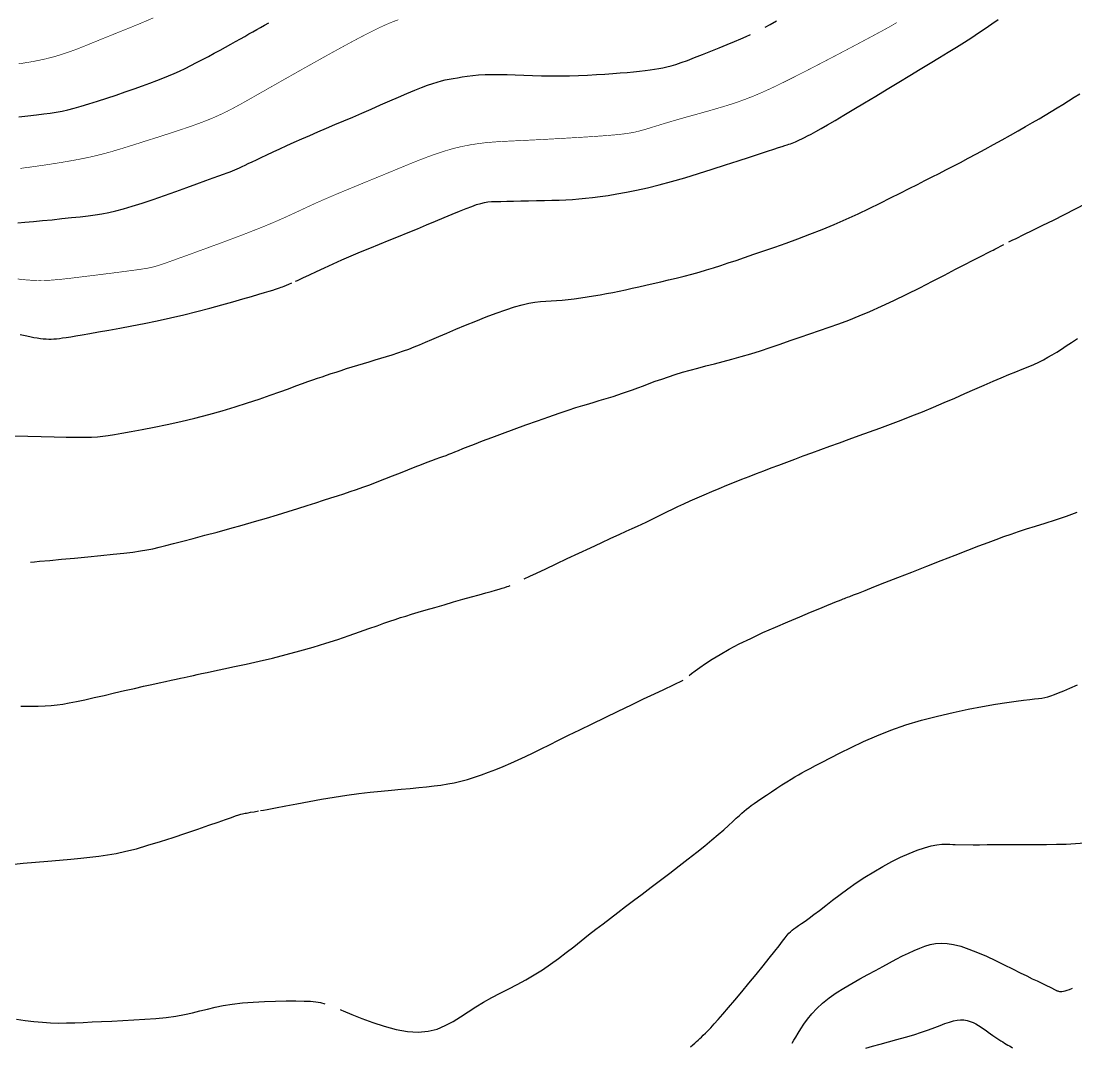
# Model space of a CAD drawing. Header units: millimetres. Extents: x 2235526 to 2245569, y 371981 to 382303.
# Drawn here: x 2244552.1 to 2244804, y 378288.2 to 378533.1 of the extents above; entities that cross this region are included whole.
import ezdxf

# ---------------------------------------------------------------- set-up
doc = ezdxf.new("R2010")
doc.units = ezdxf.units.MM
doc.linetypes.add('CONTI', pattern=[0])
for name, color, linetype, transparency in [('183', 10, 'CONTI', 0.7), ('185', 10, 'CONTI', 0.7), ('187', 10, 'CONTI', 0.7), ('189', 10, 'CONTI', 0.7), ('191', 10, 'CONTI', 0.7), ('193', 10, 'CONTI', 0.7), ('195', 10, 'CONTI', 0.7), ('197', 10, 'CONTI', 0.7), ('199', 10, 'CONTI', 0.7), ('200', 10, 'CONTI', 0.7), ('201', 10, 'CONTI', 0.7), ('202', 10, 'CONTI', 0.7), ('203', 10, 'CONTI', 0.7), ('204', 10, 'CONTI', 0.7)]:
    doc.layers.add(name, color=color, linetype=linetype, transparency=transparency)

msp = doc.modelspace()

# ---------------------------------------------------------------- linework, layer by layer
at = {"layer": '183', "elevation": 183}
msp.add_lwpolyline([(2244753.82, 378287.89), (2244755.43, 378288.35), (2244757.26, 378288.85), (2244759.24, 378289.39), (2244761.29, 378289.94), (2244763.35, 378290.51), (2244765.33, 378291.09), (2244767.18, 378291.67), (2244768.84, 378292.24), (2244770.3, 378292.79), (2244771.6, 378293.3), (2244772.76, 378293.75), (2244773.81, 378294.13), (2244774.76, 378294.41), (2244775.65, 378294.6), (2244776.49, 378294.66), (2244777.29, 378294.62), (2244778.05, 378294.48), (2244778.78, 378294.27), (2244779.47, 378293.99), (2244780.14, 378293.66), (2244780.78, 378293.3), (2244781.39, 378292.92), (2244781.99, 378292.52), (2244782.56, 378292.12), (2244783.11, 378291.71), (2244783.64, 378291.32), (2244784.16, 378290.94), (2244784.67, 378290.58), (2244785.16, 378290.24), (2244785.64, 378289.93), (2244786.11, 378289.64), (2244786.56, 378289.37), (2244786.99, 378289.11), (2244787.41, 378288.87), (2244787.8, 378288.64), (2244788.17, 378288.41), (2244788.53, 378288.19), (2244788.88, 378287.98)], dxfattribs=at)
at = {"layer": '185', "elevation": 185}
msp.add_lwpolyline([(2244736.23, 378289.07), (2244736.66, 378289.76), (2244737.11, 378290.51), (2244737.66, 378291.44), (2244738.3, 378292.49), (2244739.06, 378293.63), (2244739.94, 378294.85), (2244740.96, 378296.11), (2244742.15, 378297.38), (2244743.52, 378298.65), (2244745.07, 378299.88), (2244746.78, 378301.08), (2244748.6, 378302.24), (2244750.49, 378303.36), (2244752.4, 378304.43), (2244754.3, 378305.47), (2244756.14, 378306.46), (2244757.9, 378307.4), (2244759.55, 378308.29), (2244761.13, 378309.13), (2244762.62, 378309.91), (2244764.05, 378310.61), (2244765.41, 378311.24), (2244766.72, 378311.8), (2244767.98, 378312.26), (2244769.22, 378312.62), (2244770.5, 378312.86), (2244771.83, 378312.96), (2244773.26, 378312.9), (2244774.82, 378312.65), (2244776.55, 378312.21), (2244778.46, 378311.56), (2244780.52, 378310.75), (2244782.66, 378309.82), (2244784.81, 378308.82), (2244786.91, 378307.8), (2244788.89, 378306.82), (2244790.69, 378305.91), (2244792.27, 378305.14), (2244793.62, 378304.48), (2244794.77, 378303.93), (2244795.73, 378303.47), (2244796.53, 378303.1), (2244797.18, 378302.79), (2244797.7, 378302.55), (2244799.36, 378301.68), (2244799.51, 378301.61), (2244799.69, 378301.54), (2244799.89, 378301.47), (2244800.11, 378301.43), (2244800.38, 378301.41), (2244800.68, 378301.42), (2244801.03, 378301.47), (2244801.43, 378301.56), (2244801.91, 378301.7), (2244802.49, 378301.92), (2244803.21, 378302.21)], dxfattribs=at)
at = {"layer": '187', "elevation": 187}
msp.add_lwpolyline([(2244711.98, 378288.17), (2244712.54, 378288.67), (2244713.02, 378289.1), (2244713.44, 378289.48), (2244713.83, 378289.83), (2244714.2, 378290.18), (2244714.6, 378290.55), (2244715.03, 378290.97), (2244715.54, 378291.46), (2244716.12, 378292.06), (2244716.82, 378292.78), (2244717.64, 378293.66), (2244718.61, 378294.73), (2244719.74, 378296.02), (2244721.06, 378297.56), (2244722.57, 378299.35), (2244724.22, 378301.32), (2244725.94, 378303.41), (2244727.66, 378305.51), (2244729.31, 378307.53), (2244730.81, 378309.41), (2244732.11, 378311.04), (2244733.15, 378312.36), (2244733.96, 378313.4), (2244734.59, 378314.21), (2244735.08, 378314.83), (2244735.49, 378315.31), (2244735.86, 378315.7), (2244736.24, 378316.04), (2244736.67, 378316.37), (2244737.18, 378316.73), (2244737.79, 378317.14), (2244738.5, 378317.63), (2244739.34, 378318.21), (2244740.33, 378318.92), (2244741.48, 378319.77), (2244742.81, 378320.79), (2244744.29, 378321.95), (2244745.93, 378323.21), (2244747.7, 378324.55), (2244749.58, 378325.94), (2244751.56, 378327.33), (2244753.62, 378328.7), (2244755.75, 378330.02), (2244757.91, 378331.27), (2244760.06, 378332.43), (2244762.17, 378333.47), (2244764.2, 378334.39), (2244766.11, 378335.16), (2244767.87, 378335.76), (2244769.44, 378336.18), (2244770.82, 378336.45), (2244772.03, 378336.59), (2244773.07, 378336.63), (2244773.95, 378336.61), (2244774.67, 378336.55), (2244775.23, 378336.48), (2244779.47, 378336.44), (2244780.98, 378336.46), (2244782.81, 378336.48), (2244784.9, 378336.5), (2244787.18, 378336.51), (2244789.59, 378336.52), (2244792.07, 378336.53), (2244794.55, 378336.54), (2244796.99, 378336.54), (2244799.37, 378336.56), (2244801.69, 378336.61), (2244803.95, 378336.73), (2244806.15, 378336.93)], dxfattribs=at)
at = {"layer": '189', "elevation": 189}
for points in [[(2244628.31, 378297.09), (2244628.67, 378296.93), (2244629.05, 378296.77), (2244631.1, 378295.91), (2244633.49, 378294.96), (2244636.11, 378294), (2244638.87, 378293.11), (2244641.67, 378292.38), (2244644.41, 378291.88), (2244646.99, 378291.71), (2244649.33, 378291.92), (2244651.46, 378292.46), (2244653.44, 378293.26), (2244655.3, 378294.27), (2244657.09, 378295.4), (2244658.87, 378296.6), (2244660.69, 378297.78), (2244662.58, 378298.91), (2244664.54, 378299.98), (2244666.54, 378301.02), (2244668.57, 378302.05), (2244670.62, 378303.11), (2244672.65, 378304.2), (2244674.66, 378305.36), (2244676.63, 378306.61), (2244678.56, 378307.92), (2244680.45, 378309.29), (2244682.3, 378310.69), (2244684.12, 378312.11), (2244685.91, 378313.52), (2244687.66, 378314.91), (2244689.39, 378316.27), (2244691.12, 378317.61), (2244692.86, 378318.95), (2244694.64, 378320.3), (2244696.48, 378321.7), (2244698.4, 378323.15), (2244700.43, 378324.68), (2244702.57, 378326.29), (2244704.79, 378327.98), (2244707.05, 378329.69), (2244709.28, 378331.41), (2244711.45, 378333.09), (2244713.51, 378334.71), (2244715.41, 378336.23), (2244717.1, 378337.63), (2244718.6, 378338.9), (2244719.92, 378340.05), (2244721.07, 378341.08), (2244722.07, 378341.99), (2244722.92, 378342.78), (2244723.65, 378343.46), (2244724.27, 378344.03), (2244724.82, 378344.51), (2244725.35, 378344.95), (2244725.88, 378345.38), (2244726.47, 378345.82), (2244727.16, 378346.31), (2244727.99, 378346.88), (2244728.99, 378347.55), (2244730.11, 378348.31), (2244731.32, 378349.11), (2244732.57, 378349.93), (2244733.8, 378350.73), (2244734.97, 378351.48), (2244736.02, 378352.14), (2244736.93, 378352.7), (2244737.77, 378353.19), (2244738.59, 378353.65), (2244739.49, 378354.13), (2244740.55, 378354.69), (2244741.83, 378355.36), (2244743.42, 378356.19), (2244745.39, 378357.22), (2244747.7, 378358.41), (2244750.34, 378359.71), (2244753.27, 378361.07), (2244756.45, 378362.45), (2244759.85, 378363.8), (2244763.43, 378365.05), (2244767.16, 378366.19), (2244770.95, 378367.19), (2244774.7, 378368.07), (2244778.33, 378368.83), (2244781.74, 378369.47), (2244784.83, 378370), (2244787.53, 378370.42), (2244789.75, 378370.73), (2244791.55, 378370.97), (2244792.99, 378371.14), (2244794.14, 378371.27), (2244795.08, 378371.38), (2244795.87, 378371.49), (2244796.58, 378371.62), (2244797.29, 378371.79), (2244798.04, 378372.02), (2244798.89, 378372.33), (2244799.89, 378372.73), (2244801.11, 378373.24), (2244802.59, 378373.87), (2244804.38, 378374.65)], [(2244551.01, 378294.79), (2244553.12, 378294.51), (2244555.21, 378294.25), (2244557.24, 378294.06), (2244559.19, 378293.94), (2244561.11, 378293.89), (2244563.01, 378293.9), (2244564.95, 378293.95), (2244566.97, 378294.04), (2244569.09, 378294.14), (2244571.37, 378294.25), (2244573.83, 378294.37), (2244576.41, 378294.49), (2244579.05, 378294.62), (2244581.71, 378294.78), (2244584.3, 378294.98), (2244586.77, 378295.23), (2244589.06, 378295.54), (2244591.13, 378295.91), (2244593.03, 378296.32), (2244594.83, 378296.77), (2244596.61, 378297.22), (2244598.44, 378297.65), (2244600.41, 378298.06), (2244602.57, 378298.41), (2244604.99, 378298.69), (2244607.58, 378298.9), (2244610.26, 378299.05), (2244612.91, 378299.14), (2244615.44, 378299.19), (2244617.76, 378299.19), (2244619.75, 378299.14), (2244621.28, 378299.07), (2244622.54, 378298.95), (2244623.63, 378298.77), (2244624.65, 378298.51)]]:
    msp.add_lwpolyline(points, dxfattribs=at)
at = {"layer": '191', "elevation": 191}
for points in [[(2244711.69, 378376.9), (2244712.24, 378377.33), (2244713.12, 378377.99), (2244714.23, 378378.79), (2244715.58, 378379.72), (2244717.18, 378380.76), (2244719.05, 378381.9), (2244721.2, 378383.12), (2244723.64, 378384.41), (2244726.37, 378385.74), (2244729.29, 378387.1), (2244732.3, 378388.43), (2244735.27, 378389.71), (2244738.09, 378390.9), (2244740.65, 378391.97), (2244742.85, 378392.86), (2244744.58, 378393.57), (2244745.91, 378394.11), (2244746.88, 378394.51), (2244747.59, 378394.8), (2244748.09, 378395), (2244748.46, 378395.14), (2244748.76, 378395.26), (2244749.08, 378395.38), (2244749.48, 378395.54), (2244750.06, 378395.76), (2244750.9, 378396.09), (2244752.08, 378396.55), (2244753.67, 378397.17), (2244755.78, 378398), (2244758.42, 378399.04), (2244761.51, 378400.25), (2244764.88, 378401.58), (2244768.39, 378402.96), (2244771.88, 378404.33), (2244775.21, 378405.63), (2244778.22, 378406.8), (2244780.81, 378407.8), (2244783.04, 378408.65), (2244785, 378409.38), (2244786.8, 378410.03), (2244788.54, 378410.63), (2244790.32, 378411.23), (2244792.24, 378411.85), (2244794.38, 378412.53), (2244796.71, 378413.27), (2244799.18, 378414.07), (2244801.75, 378414.94), (2244804.36, 378415.87)], [(2244609.29, 378344.6), (2244610.04, 378344.74), (2244610.88, 378344.9), (2244612.92, 378345.29), (2244615.32, 378345.75), (2244618.01, 378346.26), (2244620.9, 378346.79), (2244623.9, 378347.32), (2244626.93, 378347.83), (2244629.92, 378348.28), (2244632.79, 378348.67), (2244635.53, 378349), (2244638.13, 378349.28), (2244640.59, 378349.52), (2244642.9, 378349.73), (2244645.07, 378349.92), (2244647.1, 378350.11), (2244648.98, 378350.29), (2244650.74, 378350.49), (2244652.4, 378350.72), (2244654.01, 378350.98), (2244655.58, 378351.28), (2244657.14, 378351.64), (2244658.73, 378352.07), (2244660.37, 378352.57), (2244662.06, 378353.13), (2244663.78, 378353.76), (2244665.53, 378354.44), (2244667.29, 378355.17), (2244669.06, 378355.94), (2244670.84, 378356.74), (2244672.61, 378357.56), (2244674.42, 378358.42), (2244676.3, 378359.34), (2244678.31, 378360.33), (2244680.49, 378361.41), (2244682.89, 378362.59), (2244685.54, 378363.9), (2244688.47, 378365.32), (2244691.58, 378366.83), (2244694.75, 378368.36), (2244697.86, 378369.85), (2244700.79, 378371.26), (2244703.42, 378372.51), (2244705.62, 378373.56), (2244710.24, 378375.79)], [(2244549.78, 378331.75), (2244552.63, 378332.02), (2244555.57, 378332.29), (2244558.49, 378332.55), (2244561.32, 378332.81), (2244563.97, 378333.04), (2244566.36, 378333.25), (2244568.57, 378333.47), (2244570.67, 378333.71), (2244572.74, 378334.01), (2244574.87, 378334.39), (2244577.15, 378334.89), (2244579.65, 378335.52), (2244582.42, 378336.32), (2244585.39, 378337.23), (2244588.44, 378338.21), (2244591.45, 378339.21), (2244594.33, 378340.19), (2244596.94, 378341.1), (2244599.18, 378341.88), (2244600.97, 378342.51), (2244602.34, 378342.98), (2244603.36, 378343.33), (2244604.11, 378343.58), (2244604.64, 378343.75), (2244605.02, 378343.85), (2244605.33, 378343.93), (2244605.61, 378343.98), (2244605.94, 378344.03), (2244606.37, 378344.1), (2244606.95, 378344.2), (2244607.76, 378344.33), (2244608.82, 378344.52)]]:
    msp.add_lwpolyline(points, dxfattribs=at)
at = {"layer": '193', "elevation": 193}
for points in [[(2244672.27, 378399.92), (2244673.6, 378400.56), (2244675.25, 378401.34), (2244677.42, 378402.36), (2244679.89, 378403.53), (2244682.57, 378404.78), (2244685.33, 378406.07), (2244688.07, 378407.34), (2244690.66, 378408.55), (2244692.99, 378409.63), (2244694.98, 378410.55), (2244696.66, 378411.32), (2244698.08, 378411.98), (2244699.31, 378412.54), (2244700.38, 378413.04), (2244701.37, 378413.5), (2244702.32, 378413.96), (2244703.29, 378414.44), (2244704.3, 378414.94), (2244705.36, 378415.46), (2244706.49, 378416.02), (2244707.7, 378416.6), (2244709, 378417.22), (2244710.41, 378417.87), (2244711.94, 378418.56), (2244713.57, 378419.28), (2244715.28, 378420.02), (2244717.05, 378420.78), (2244718.85, 378421.53), (2244720.66, 378422.28), (2244722.46, 378423.01), (2244724.24, 378423.72), (2244726, 378424.41), (2244727.75, 378425.09), (2244729.51, 378425.76), (2244731.29, 378426.44), (2244733.11, 378427.12), (2244734.98, 378427.82), (2244736.92, 378428.54), (2244738.92, 378429.28), (2244740.98, 378430.05), (2244743.11, 378430.83), (2244745.3, 378431.63), (2244747.56, 378432.45), (2244749.89, 378433.29), (2244752.27, 378434.15), (2244754.71, 378435.03), (2244757.2, 378435.93), (2244759.72, 378436.87), (2244762.27, 378437.83), (2244764.84, 378438.83), (2244767.42, 378439.86), (2244770, 378440.93), (2244772.56, 378442.03), (2244775.08, 378443.12), (2244777.52, 378444.2), (2244779.88, 378445.25), (2244782.12, 378446.23), (2244784.23, 378447.14), (2244786.19, 378447.96), (2244787.99, 378448.7), (2244789.66, 378449.38), (2244791.2, 378450), (2244792.62, 378450.58), (2244793.94, 378451.15), (2244795.15, 378451.7), (2244796.28, 378452.26), (2244797.35, 378452.84), (2244798.39, 378453.45), (2244799.45, 378454.1), (2244800.55, 378454.81), (2244801.72, 378455.57), (2244802.99, 378456.41), (2244804.4, 378457.32)], [(2244552.03, 378369.57), (2244554.28, 378369.56), (2244556.19, 378369.57), (2244557.84, 378369.62), (2244559.31, 378369.71), (2244560.71, 378369.85), (2244562.12, 378370.05), (2244563.64, 378370.32), (2244565.37, 378370.66), (2244567.37, 378371.09), (2244569.59, 378371.59), (2244571.96, 378372.13), (2244574.4, 378372.69), (2244576.83, 378373.26), (2244579.18, 378373.8), (2244581.36, 378374.3), (2244583.33, 378374.75), (2244585.08, 378375.13), (2244586.62, 378375.47), (2244587.98, 378375.75), (2244589.15, 378376), (2244590.17, 378376.22), (2244591.05, 378376.4), (2244591.81, 378376.57), (2244592.53, 378376.72), (2244593.28, 378376.89), (2244594.15, 378377.09), (2244595.24, 378377.32), (2244596.6, 378377.62), (2244598.35, 378377.99), (2244600.52, 378378.44), (2244603.06, 378378.98), (2244605.91, 378379.6), (2244608.97, 378380.29), (2244612.18, 378381.04), (2244615.44, 378381.86), (2244618.7, 378382.73), (2244621.86, 378383.64), (2244624.91, 378384.57), (2244627.79, 378385.5), (2244630.49, 378386.41), (2244632.96, 378387.27), (2244635.19, 378388.06), (2244637.13, 378388.76), (2244638.78, 378389.34), (2244640.2, 378389.84), (2244641.48, 378390.27), (2244642.71, 378390.68), (2244643.98, 378391.07), (2244645.37, 378391.5), (2244646.98, 378391.98), (2244648.86, 378392.53), (2244650.95, 378393.14), (2244653.17, 378393.78), (2244655.42, 378394.43), (2244657.63, 378395.06), (2244659.7, 378395.64), (2244661.54, 378396.16), (2244663.1, 378396.59), (2244664.38, 378396.94), (2244665.44, 378397.23), (2244666.31, 378397.47), (2244667.03, 378397.69), (2244667.66, 378397.88), (2244668.22, 378398.08), (2244668.59, 378398.22), (2244668.96, 378398.37)]]:
    msp.add_lwpolyline(points, dxfattribs=at)
at = {"layer": '195', "elevation": 195}
for points in [[(2244788, 378480.39), (2244788.8, 378480.79), (2244789.72, 378481.24), (2244791.56, 378482.14), (2244793.72, 378483.19), (2244796.12, 378484.36), (2244798.67, 378485.62), (2244801.31, 378486.94), (2244803.96, 378488.28), (2244806.53, 378489.62)], [(2244554.35, 378403.92), (2244555.37, 378404.02), (2244556.56, 378404.13), (2244558.99, 378404.36), (2244561.81, 378404.62), (2244564.88, 378404.91), (2244568.05, 378405.21), (2244571.17, 378405.51), (2244574.1, 378405.81), (2244576.69, 378406.09), (2244578.84, 378406.35), (2244580.63, 378406.6), (2244582.18, 378406.86), (2244583.62, 378407.15), (2244585.08, 378407.48), (2244586.67, 378407.88), (2244588.53, 378408.37), (2244590.74, 378408.95), (2244593.26, 378409.61), (2244596.03, 378410.34), (2244598.95, 378411.13), (2244601.95, 378411.95), (2244604.96, 378412.78), (2244607.9, 378413.62), (2244610.71, 378414.45), (2244613.37, 378415.25), (2244615.88, 378416.03), (2244618.24, 378416.77), (2244620.44, 378417.48), (2244622.48, 378418.13), (2244624.36, 378418.74), (2244626.09, 378419.29), (2244627.69, 378419.8), (2244629.22, 378420.28), (2244630.7, 378420.77), (2244632.2, 378421.27), (2244633.74, 378421.82), (2244635.38, 378422.41), (2244637.14, 378423.08), (2244638.98, 378423.8), (2244640.85, 378424.54), (2244642.72, 378425.29), (2244644.52, 378426.01), (2244646.21, 378426.68), (2244647.73, 378427.28), (2244649.07, 378427.79), (2244650.22, 378428.21), (2244651.22, 378428.58), (2244652.09, 378428.89), (2244652.88, 378429.16), (2244653.61, 378429.42), (2244654.3, 378429.68), (2244654.99, 378429.95), (2244655.74, 378430.26), (2244656.6, 378430.61), (2244657.63, 378431.03), (2244658.88, 378431.53), (2244660.42, 378432.14), (2244662.3, 378432.86), (2244664.56, 378433.71), (2244667.11, 378434.66), (2244669.84, 378435.66), (2244672.67, 378436.69), (2244675.47, 378437.69), (2244678.16, 378438.64), (2244680.61, 378439.49), (2244682.76, 378440.21), (2244684.63, 378440.82), (2244686.25, 378441.33), (2244687.68, 378441.77), (2244688.97, 378442.15), (2244690.15, 378442.5), (2244691.27, 378442.83), (2244692.38, 378443.17), (2244693.49, 378443.52), (2244694.61, 378443.88), (2244695.75, 378444.26), (2244696.92, 378444.67), (2244698.13, 378445.1), (2244699.4, 378445.56), (2244700.73, 378446.05), (2244702.13, 378446.57), (2244703.58, 378447.11), (2244705.11, 378447.66), (2244706.7, 378448.21), (2244708.36, 378448.75), (2244710.09, 378449.28), (2244711.88, 378449.78), (2244713.74, 378450.27), (2244715.68, 378450.77), (2244717.68, 378451.27), (2244719.75, 378451.81), (2244721.89, 378452.38), (2244724.09, 378453), (2244726.36, 378453.69), (2244728.69, 378454.42), (2244731.05, 378455.2), (2244733.42, 378456), (2244735.8, 378456.82), (2244738.17, 378457.64), (2244740.5, 378458.45), (2244742.8, 378459.24), (2244745.08, 378460.03), (2244747.39, 378460.86), (2244749.77, 378461.74), (2244752.24, 378462.72), (2244754.84, 378463.81), (2244757.62, 378465.04), (2244760.58, 378466.42), (2244763.66, 378467.92), (2244766.76, 378469.47), (2244769.78, 378471.01), (2244772.64, 378472.49), (2244775.25, 378473.85), (2244777.49, 378475.02), (2244779.32, 378475.96), (2244780.76, 378476.7), (2244781.88, 378477.26), (2244782.73, 378477.69), (2244783.37, 378478), (2244783.86, 378478.25), (2244784.27, 378478.46), (2244784.63, 378478.64), (2244785.01, 378478.85), (2244785.47, 378479.09), (2244786.05, 378479.4), (2244786.81, 378479.79)]]:
    msp.add_lwpolyline(points, dxfattribs=at)
at = {"layer": '197', "elevation": 197}
msp.add_lwpolyline([(2244550.55, 378434.07), (2244553.73, 378433.98), (2244556.94, 378433.9), (2244560.04, 378433.85), (2244562.9, 378433.81), (2244565.37, 378433.78), (2244567.37, 378433.78), (2244568.98, 378433.81), (2244570.35, 378433.87), (2244571.62, 378433.98), (2244572.92, 378434.16), (2244574.4, 378434.39), (2244576.19, 378434.71), (2244578.41, 378435.12), (2244581.01, 378435.6), (2244583.9, 378436.17), (2244587.02, 378436.82), (2244590.28, 378437.53), (2244593.61, 378438.31), (2244596.93, 378439.16), (2244600.16, 378440.06), (2244603.27, 378440.99), (2244606.23, 378441.94), (2244609.02, 378442.87), (2244611.59, 378443.77), (2244613.92, 378444.6), (2244615.99, 378445.35), (2244617.77, 378446), (2244619.3, 378446.55), (2244620.64, 378447.03), (2244621.83, 378447.46), (2244622.93, 378447.84), (2244623.99, 378448.21), (2244625.07, 378448.57), (2244626.19, 378448.95), (2244627.37, 378449.33), (2244628.6, 378449.73), (2244629.87, 378450.14), (2244631.18, 378450.55), (2244632.52, 378450.96), (2244633.88, 378451.38), (2244635.26, 378451.79), (2244636.65, 378452.2), (2244638.03, 378452.62), (2244639.41, 378453.04), (2244640.78, 378453.47), (2244642.11, 378453.91), (2244643.42, 378454.36), (2244644.69, 378454.82), (2244645.96, 378455.32), (2244647.28, 378455.85), (2244648.68, 378456.43), (2244650.2, 378457.08), (2244651.9, 378457.81), (2244653.81, 378458.62), (2244655.95, 378459.53), (2244658.28, 378460.5), (2244660.7, 378461.49), (2244663.16, 378462.47), (2244665.57, 378463.38), (2244667.85, 378464.2), (2244669.94, 378464.87), (2244671.78, 378465.38), (2244673.4, 378465.74), (2244674.85, 378465.99), (2244676.17, 378466.14), (2244677.44, 378466.24), (2244678.68, 378466.32), (2244679.96, 378466.4), (2244681.32, 378466.52), (2244682.75, 378466.66), (2244684.24, 378466.84), (2244685.76, 378467.05), (2244687.31, 378467.27), (2244688.86, 378467.52), (2244690.4, 378467.78), (2244691.92, 378468.06), (2244693.43, 378468.35), (2244694.94, 378468.66), (2244696.47, 378468.98), (2244698.04, 378469.33), (2244699.65, 378469.68), (2244701.32, 378470.06), (2244703.07, 378470.46), (2244704.88, 378470.88), (2244706.72, 378471.31), (2244708.58, 378471.76), (2244710.44, 378472.23), (2244712.27, 378472.71), (2244714.06, 378473.2), (2244715.8, 378473.7), (2244717.51, 378474.22), (2244719.24, 378474.77), (2244721.02, 378475.36), (2244722.9, 378475.99), (2244724.92, 378476.68), (2244727.11, 378477.44), (2244729.51, 378478.26), (2244732.09, 378479.16), (2244734.81, 378480.12), (2244737.63, 378481.15), (2244740.51, 378482.24), (2244743.43, 378483.38), (2244746.33, 378484.58), (2244749.2, 378485.83), (2244751.99, 378487.1), (2244754.69, 378488.38), (2244757.29, 378489.65), (2244759.75, 378490.88), (2244762.07, 378492.05), (2244764.21, 378493.13), (2244766.17, 378494.13), (2244767.98, 378495.04), (2244769.69, 378495.91), (2244771.35, 378496.75), (2244772.99, 378497.59), (2244774.68, 378498.46), (2244776.44, 378499.38), (2244778.33, 378500.38), (2244780.3, 378501.43), (2244782.33, 378502.53), (2244784.38, 378503.65), (2244786.41, 378504.76), (2244788.38, 378505.86), (2244790.26, 378506.92), (2244792.02, 378507.92), (2244793.67, 378508.88), (2244795.22, 378509.79), (2244796.7, 378510.67), (2244798.13, 378511.53), (2244799.52, 378512.38), (2244800.89, 378513.22), (2244802.26, 378514.07), (2244803.63, 378514.93), (2244805, 378515.79)], dxfattribs=at)
at = {"layer": '199', "elevation": 199}
for points in [[(2244617.64, 378470.99), (2244617.89, 378471.1), (2244618.14, 378471.22), (2244619.45, 378471.83), (2244620.98, 378472.54), (2244622.71, 378473.34), (2244624.6, 378474.21), (2244626.63, 378475.13), (2244628.76, 378476.08), (2244630.96, 378477.04), (2244633.19, 378477.99), (2244635.45, 378478.93), (2244637.73, 378479.86), (2244640.01, 378480.78), (2244642.28, 378481.7), (2244644.54, 378482.62), (2244646.78, 378483.53), (2244648.97, 378484.44), (2244651.11, 378485.34), (2244653.15, 378486.19), (2244655.06, 378486.99), (2244656.82, 378487.72), (2244658.4, 378488.35), (2244659.77, 378488.88), (2244660.92, 378489.29), (2244661.89, 378489.59), (2244662.77, 378489.79), (2244663.61, 378489.93), (2244664.5, 378490.01), (2244665.5, 378490.05), (2244666.68, 378490.08), (2244668.1, 378490.11), (2244669.71, 378490.14), (2244671.47, 378490.17), (2244673.32, 378490.21), (2244675.21, 378490.25), (2244677.09, 378490.29), (2244678.89, 378490.34), (2244680.6, 378490.4), (2244682.21, 378490.47), (2244683.78, 378490.55), (2244685.35, 378490.67), (2244686.95, 378490.81), (2244688.62, 378491), (2244690.41, 378491.22), (2244692.34, 378491.5), (2244694.42, 378491.84), (2244696.67, 378492.25), (2244699.09, 378492.74), (2244701.69, 378493.32), (2244704.48, 378494.01), (2244707.46, 378494.81), (2244710.62, 378495.71), (2244713.89, 378496.71), (2244717.17, 378497.74), (2244720.36, 378498.77), (2244723.37, 378499.75), (2244726.1, 378500.66), (2244728.45, 378501.44), (2244730.35, 378502.07), (2244731.85, 378502.56), (2244733.01, 378502.93), (2244733.89, 378503.2), (2244734.55, 378503.41), (2244735.06, 378503.57), (2244735.49, 378503.7), (2244735.88, 378503.84), (2244736.27, 378503.98), (2244736.66, 378504.13), (2244737.08, 378504.3), (2244737.52, 378504.5), (2244738.02, 378504.73), (2244738.57, 378504.99), (2244739.2, 378505.31), (2244739.95, 378505.69), (2244740.83, 378506.16), (2244741.9, 378506.74), (2244743.18, 378507.46), (2244744.71, 378508.34), (2244746.53, 378509.4), (2244748.64, 378510.66), (2244751.01, 378512.08), (2244753.57, 378513.62), (2244756.25, 378515.23), (2244758.98, 378516.88), (2244761.7, 378518.52), (2244764.34, 378520.11), (2244766.84, 378521.62), (2244769.21, 378523.04), (2244771.44, 378524.39), (2244773.54, 378525.67), (2244775.53, 378526.89), (2244777.39, 378528.06), (2244779.14, 378529.2), (2244780.8, 378530.3), (2244782.38, 378531.38), (2244783.93, 378532.45), (2244785.46, 378533.5)], [(2244551.91, 378458.27), (2244553.12, 378458.01), (2244554.19, 378457.79), (2244555.14, 378457.61), (2244555.98, 378457.46), (2244556.74, 378457.35), (2244557.44, 378457.27), (2244558.09, 378457.22), (2244558.72, 378457.2), (2244559.33, 378457.2), (2244559.95, 378457.23), (2244560.59, 378457.29), (2244561.27, 378457.36), (2244562.03, 378457.46), (2244562.91, 378457.59), (2244563.97, 378457.76), (2244565.22, 378457.97), (2244566.73, 378458.22), (2244568.53, 378458.53), (2244570.65, 378458.89), (2244573.06, 378459.31), (2244575.71, 378459.79), (2244578.56, 378460.33), (2244581.55, 378460.92), (2244584.66, 378461.56), (2244587.82, 378462.26), (2244591, 378463.01), (2244594.13, 378463.8), (2244597.17, 378464.59), (2244600.05, 378465.37), (2244602.71, 378466.11), (2244605.11, 378466.8), (2244607.18, 378467.4), (2244608.89, 378467.9), (2244610.27, 378468.31), (2244611.35, 378468.63), (2244612.21, 378468.9), (2244612.87, 378469.11), (2244613.4, 378469.28), (2244613.83, 378469.42), (2244614.21, 378469.55), (2244614.58, 378469.68), (2244614.99, 378469.84), (2244615.48, 378470.04), (2244616.08, 378470.29), (2244616.82, 378470.62)]]:
    msp.add_lwpolyline(points, dxfattribs=at)
at = {"layer": '200', "const_width": 0.15, "elevation": 200}
msp.add_lwpolyline([(2244551.34, 378471.54), (2244553.17, 378471.34), (2244554.85, 378471.22), (2244556.42, 378471.17), (2244557.96, 378471.19), (2244559.51, 378471.28), (2244561.14, 378471.42), (2244562.89, 378471.6), (2244564.83, 378471.83), (2244566.98, 378472.1), (2244569.29, 378472.38), (2244571.66, 378472.68), (2244574, 378472.97), (2244576.22, 378473.26), (2244578.24, 378473.53), (2244579.96, 378473.76), (2244581.33, 378473.96), (2244582.44, 378474.14), (2244583.4, 378474.34), (2244584.34, 378474.59), (2244585.38, 378474.92), (2244586.65, 378475.35), (2244588.26, 378475.93), (2244590.31, 378476.67), (2244592.71, 378477.53), (2244595.35, 378478.5), (2244598.14, 378479.52), (2244600.95, 378480.55), (2244603.67, 378481.57), (2244606.19, 378482.54), (2244608.43, 378483.42), (2244610.4, 378484.21), (2244612.14, 378484.93), (2244613.67, 378485.59), (2244615.05, 378486.2), (2244616.29, 378486.77), (2244617.45, 378487.31), (2244618.56, 378487.82), (2244619.65, 378488.33), (2244620.75, 378488.85), (2244621.9, 378489.38), (2244623.14, 378489.94), (2244624.5, 378490.54), (2244626.02, 378491.19), (2244627.71, 378491.91), (2244629.57, 378492.68), (2244631.56, 378493.5), (2244633.65, 378494.37), (2244635.83, 378495.26), (2244638.05, 378496.17), (2244640.3, 378497.1), (2244642.55, 378498.03), (2244644.78, 378498.95), (2244647, 378499.84), (2244649.18, 378500.68), (2244651.33, 378501.45), (2244653.44, 378502.14), (2244655.49, 378502.73), (2244657.48, 378503.2), (2244659.39, 378503.57), (2244661.19, 378503.85), (2244662.87, 378504.06), (2244664.39, 378504.2), (2244665.73, 378504.3), (2244666.88, 378504.37), (2244667.82, 378504.42), (2244668.64, 378504.46), (2244669.44, 378504.5), (2244670.3, 378504.54), (2244671.33, 378504.59), (2244672.64, 378504.65), (2244674.3, 378504.73), (2244676.39, 378504.84), (2244678.82, 378504.97), (2244681.46, 378505.12), (2244684.2, 378505.28), (2244686.9, 378505.44), (2244689.46, 378505.61), (2244691.73, 378505.77), (2244693.64, 378505.93), (2244695.21, 378506.08), (2244696.51, 378506.24), (2244697.61, 378506.41), (2244698.58, 378506.59), (2244699.47, 378506.79), (2244700.35, 378507.03), (2244701.28, 378507.3), (2244702.29, 378507.6), (2244703.37, 378507.94), (2244704.55, 378508.3), (2244705.84, 378508.7), (2244707.25, 378509.12), (2244708.79, 378509.57), (2244710.47, 378510.05), (2244712.26, 378510.54), (2244714.12, 378511.06), (2244716.02, 378511.59), (2244717.92, 378512.14), (2244719.79, 378512.69), (2244721.6, 378513.25), (2244723.32, 378513.82), (2244725.01, 378514.43), (2244726.71, 378515.09), (2244728.5, 378515.84), (2244730.43, 378516.7), (2244732.57, 378517.7), (2244734.97, 378518.88), (2244737.67, 378520.24), (2244740.58, 378521.73), (2244743.59, 378523.29), (2244746.58, 378524.85), (2244749.43, 378526.35), (2244752.04, 378527.73), (2244754.27, 378528.92), (2244756.05, 378529.87), (2244757.42, 378530.61), (2244758.44, 378531.16), (2244759.17, 378531.56), (2244759.69, 378531.85), (2244760.06, 378532.06), (2244760.35, 378532.23), (2244760.63, 378532.4), (2244760.91, 378532.58), (2244761.24, 378532.79)], dxfattribs=at)
at = {"layer": '201', "elevation": 201}
for points in [[(2244729.78, 378531.67), (2244731.01, 378532.34), (2244732.52, 378533.17)], [(2244551.34, 378484.92), (2244553.06, 378485.07), (2244555.07, 378485.25), (2244557.27, 378485.47), (2244559.57, 378485.7), (2244561.89, 378485.95), (2244564.14, 378486.19), (2244566.23, 378486.42), (2244568.11, 378486.63), (2244569.81, 378486.85), (2244571.44, 378487.1), (2244573.05, 378487.4), (2244574.75, 378487.78), (2244576.6, 378488.27), (2244578.69, 378488.89), (2244581.07, 378489.65), (2244583.66, 378490.52), (2244586.36, 378491.47), (2244589.08, 378492.43), (2244591.69, 378493.38), (2244594.11, 378494.26), (2244596.23, 378495.03), (2244597.97, 378495.66), (2244599.36, 378496.17), (2244600.47, 378496.57), (2244601.35, 378496.89), (2244602.05, 378497.15), (2244602.65, 378497.38), (2244603.19, 378497.6), (2244603.73, 378497.83), (2244604.29, 378498.09), (2244604.91, 378498.38), (2244605.6, 378498.71), (2244606.38, 378499.09), (2244607.28, 378499.52), (2244608.31, 378500.02), (2244609.5, 378500.58), (2244610.84, 378501.21), (2244612.3, 378501.9), (2244613.89, 378502.62), (2244615.57, 378503.39), (2244617.34, 378504.18), (2244619.18, 378505), (2244621.08, 378505.82), (2244623.03, 378506.66), (2244625.04, 378507.52), (2244627.09, 378508.39), (2244629.2, 378509.29), (2244631.35, 378510.2), (2244633.54, 378511.15), (2244635.76, 378512.12), (2244637.99, 378513.09), (2244640.17, 378514.04), (2244642.28, 378514.96), (2244644.28, 378515.82), (2244646.12, 378516.59), (2244647.76, 378517.25), (2244649.18, 378517.79), (2244650.42, 378518.22), (2244651.51, 378518.57), (2244652.5, 378518.84), (2244653.43, 378519.06), (2244654.36, 378519.25), (2244655.32, 378519.43), (2244656.35, 378519.61), (2244657.47, 378519.79), (2244658.68, 378519.97), (2244659.99, 378520.12), (2244661.4, 378520.25), (2244662.92, 378520.34), (2244664.56, 378520.39), (2244666.32, 378520.38), (2244668.18, 378520.34), (2244670.13, 378520.27), (2244672.17, 378520.19), (2244674.27, 378520.11), (2244676.43, 378520.05), (2244678.62, 378520.01), (2244680.84, 378520.01), (2244683.06, 378520.06), (2244685.26, 378520.13), (2244687.42, 378520.22), (2244689.51, 378520.34), (2244691.52, 378520.47), (2244693.43, 378520.61), (2244695.21, 378520.74), (2244696.87, 378520.88), (2244698.4, 378521.02), (2244699.82, 378521.17), (2244701.13, 378521.31), (2244702.33, 378521.46), (2244703.43, 378521.61), (2244704.44, 378521.77), (2244705.4, 378521.95), (2244706.37, 378522.16), (2244707.39, 378522.43), (2244708.51, 378522.78), (2244709.78, 378523.21), (2244711.26, 378523.74), (2244712.98, 378524.39), (2244714.86, 378525.13), (2244716.84, 378525.91), (2244718.83, 378526.72), (2244720.74, 378527.51), (2244722.5, 378528.24), (2244724.03, 378528.88), (2244725.29, 378529.43), (2244726.35, 378529.91)]]:
    msp.add_lwpolyline(points, dxfattribs=at)
at = {"layer": '202', "const_width": 0.15, "elevation": 202}
msp.add_lwpolyline([(2244551.96, 378497.95), (2244553.79, 378498.19), (2244555.77, 378498.46), (2244557.85, 378498.76), (2244559.99, 378499.09), (2244562.15, 378499.44), (2244564.29, 378499.81), (2244566.35, 378500.2), (2244568.29, 378500.59), (2244570.08, 378501), (2244571.76, 378501.42), (2244573.38, 378501.86), (2244574.98, 378502.33), (2244576.62, 378502.83), (2244578.35, 378503.37), (2244580.22, 378503.96), (2244582.26, 378504.61), (2244584.43, 378505.29), (2244586.68, 378506.01), (2244588.94, 378506.74), (2244591.17, 378507.48), (2244593.3, 378508.22), (2244595.27, 378508.94), (2244597.05, 378509.64), (2244598.64, 378510.31), (2244600.09, 378510.97), (2244601.43, 378511.62), (2244602.68, 378512.27), (2244603.88, 378512.92), (2244605.06, 378513.57), (2244606.25, 378514.24), (2244607.49, 378514.94), (2244608.82, 378515.7), (2244610.27, 378516.52), (2244611.87, 378517.43), (2244613.67, 378518.45), (2244615.69, 378519.6), (2244617.96, 378520.88), (2244620.41, 378522.26), (2244622.97, 378523.69), (2244625.55, 378525.13), (2244628.09, 378526.53), (2244630.5, 378527.84), (2244632.7, 378529.02), (2244634.64, 378530.03), (2244636.33, 378530.89), (2244637.8, 378531.6), (2244639.09, 378532.19), (2244640.23, 378532.68), (2244641.27, 378533.09), (2244642.22, 378533.44)], dxfattribs=at)
at = {"layer": '203', "elevation": 203}
msp.add_lwpolyline([(2244551.55, 378510.28), (2244553.76, 378510.51), (2244555.78, 378510.74), (2244557.54, 378510.94), (2244559.1, 378511.15), (2244560.53, 378511.37), (2244561.9, 378511.63), (2244563.3, 378511.93), (2244564.79, 378512.31), (2244566.45, 378512.78), (2244568.33, 378513.35), (2244570.4, 378514.01), (2244572.58, 378514.72), (2244574.81, 378515.47), (2244577.02, 378516.23), (2244579.15, 378516.97), (2244581.13, 378517.67), (2244582.91, 378518.32), (2244584.52, 378518.92), (2244585.99, 378519.49), (2244587.37, 378520.05), (2244588.68, 378520.61), (2244589.97, 378521.19), (2244591.28, 378521.82), (2244592.64, 378522.49), (2244594.03, 378523.2), (2244595.45, 378523.94), (2244596.86, 378524.7), (2244598.26, 378525.46), (2244599.63, 378526.2), (2244600.94, 378526.93), (2244602.19, 378527.61), (2244603.37, 378528.27), (2244604.49, 378528.89), (2244605.55, 378529.48), (2244606.55, 378530.04), (2244607.51, 378530.58), (2244608.43, 378531.1), (2244609.34, 378531.61), (2244610.26, 378532.15), (2244611.26, 378532.74)], dxfattribs=at)
at = {"layer": '204', "const_width": 0.15, "elevation": 204}
msp.add_lwpolyline([(2244551.53, 378522.91), (2244553.76, 378523.26), (2244555.95, 378523.66), (2244558.06, 378524.11), (2244560.05, 378524.63), (2244561.95, 378525.2), (2244563.78, 378525.82), (2244565.57, 378526.48), (2244567.34, 378527.18), (2244569.12, 378527.91), (2244570.94, 378528.65), (2244572.82, 378529.41), (2244574.73, 378530.18), (2244576.64, 378530.95), (2244578.53, 378531.71), (2244580.36, 378532.46), (2244582.1, 378533.19), (2244583.72, 378533.89)], dxfattribs=at)

doc.saveas('drawing.dxf')
